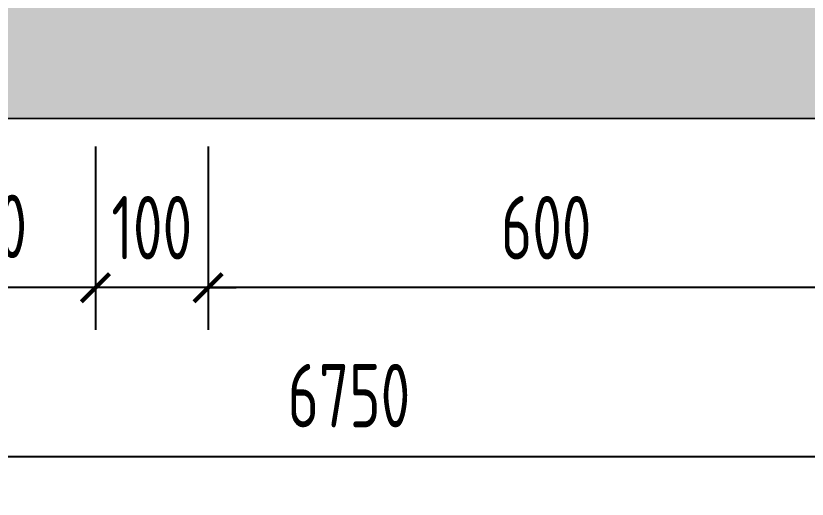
# Model space of a CAD drawing. Header units: millimetres. Extents: x 3162 to 221128, y -144913 to 11496.
# Drawn here: x 43249 to 43951, y -3505 to -3076 of the extents above; entities that cross this region are included whole.
import ezdxf

# ---------------------------------------------------------------- set-up
doc = ezdxf.new("R2010")
doc.units = ezdxf.units.MM
doc.header["$LTSCALE"] = 10
doc.layers.get('Defpoints').update_dxf_attribs({"color": 250})
for name, color, linetype, lineweight in [('FC-Hatch【平面填充】', 250, 'Continuous', 0), ('RC-dimensions', 44, 'Continuous', 0), ('Wall【立面墙】', 252, 'Continuous', 0)]:
    doc.layers.add(name, color=color, linetype=linetype, lineweight=lineweight)
doc.styles.add('尺寸标注', font='ARCHS.SHX', dxfattribs={"width": 0.8})
doc.dimstyles.new('海龙1：25', dxfattribs={"dimscale": 25, "dimtxt": 2.25, "dimasz": 1, "dimexe": 1.5, "dimexo": 1, "dimgap": 1, "dimtad": 1, "dimdec": 0, "dimrnd": 5, "dimdsep": 46, "dimtxsty": '尺寸标注', "dimblk": 'ARCHTICK', "dimblk1": 'ARCHTICK', "dimblk2": 'ARCHTICK', "dimcen": 1, "dimclrd": 44, "dimclre": 44, "dimclrt": 2, "dimadec": 0, "dimazin": 0, "dimtfac": 1, "dimtdec": 0, "dimtix": 1, "dimtmove": 2, "dimatfit": 3, "dimldrblk": 'hl_arrow2', "dimfxl": 5, "dimfxlon": 1, "dimarcsym": 0})

# ---------------------------------------------------------------- blocks, each defined once
blk = doc.blocks.new('_ArchTick')
at = {"color": 2, "linetype": 'ByBlock', "const_width": 0.15}
blk.add_lwpolyline([(-0.5, -0.5), (0.5, 0.5)], dxfattribs=at)
blk = doc.blocks.new('*D1070')
at = {"layer": 'Defpoints', "color": 0, "transparency": 16777216}
for p in [(40169.32, -3167.38), (46919.32, -3167.38), (40169.32, -3467.38)]:
    blk.add_point(p, dxfattribs=at)
at = {"layer": 'RC-dimensions', "color": 44, "lineweight": -2, "transparency": 16777216}
for p, q in [((40169.32, -3342.38), (40169.32, -3504.88)), ((46919.32, -3342.38), (46919.32, -3504.88)), ((46919.32, -3467.38), (40169.32, -3467.38))]:
    blk.add_line(p, q, dxfattribs=at)
at = {"layer": 'RC-dimensions', "color": 44, "lineweight": -2, "transparency": 16777216, "xscale": 25, "yscale": 25, "zscale": 25, "rotation": 180}
blk.add_blockref('_ArchTick', (40169.32, -3467.38), dxfattribs=at)
at = {"layer": 'RC-dimensions', "color": 44, "lineweight": -2, "transparency": 16777216, "xscale": 25, "yscale": 25, "zscale": 25}
blk.add_blockref('_ArchTick', (46919.32, -3467.38), dxfattribs=at)
at = {"layer": 'RC-dimensions', "color": 2, "transparency": 16777216, "insert": (43544.32, -3413.08), "char_height": 56.25, "attachment_point": 5, "style": '尺寸标注'}
blk.add_mtext('6750', dxfattribs=at)
blk = doc.blocks.new('hl_arrow2')
at = {"color": 2}
blk.add_line((-0.221, 0), (-1, 0), dxfattribs=at)
blk.add_lwpolyline([(-0.221, 0), (-0.861, -0.689), (-0.654, -0.862), (0, 0), (-0.654, 0.862), (-0.861, 0.689)], close=True, dxfattribs=at)
for points in [[(-0.861, 0.689), (-0.654, 0.862), (-0.221, 0), (0, 0)], [(-0.861, -0.689), (-0.654, -0.862), (-0.221, 0), (0, 0)]]:
    blk.add_solid(points, dxfattribs=at)
blk = doc.blocks.new('*D1108')
at = {"layer": 'Defpoints', "color": 0, "transparency": 16777216}
for p in [(43419.32, -3167.38), (44019.32, -3167.38), (43419.32, -3317.38)]:
    blk.add_point(p, dxfattribs=at)
at = {"layer": 'RC-dimensions', "color": 44, "lineweight": -2, "transparency": 16777216}
for p, q in [((43419.32, -3192.38), (43419.32, -3354.88)), ((44019.32, -3192.38), (44019.32, -3354.88)), ((44019.32, -3317.38), (43419.32, -3317.38))]:
    blk.add_line(p, q, dxfattribs=at)
at = {"layer": 'RC-dimensions', "color": 44, "lineweight": -2, "transparency": 16777216, "xscale": 25, "yscale": 25, "zscale": 25, "rotation": 180}
blk.add_blockref('_ArchTick', (43419.32, -3317.38), dxfattribs=at)
at = {"layer": 'RC-dimensions', "color": 44, "lineweight": -2, "transparency": 16777216, "xscale": 25, "yscale": 25, "zscale": 25}
blk.add_blockref('_ArchTick', (44019.32, -3317.38), dxfattribs=at)
at = {"layer": 'RC-dimensions', "color": 2, "transparency": 16777216, "insert": (43719.32, -3264.25), "char_height": 56.25, "attachment_point": 5, "style": '尺寸标注'}
blk.add_mtext('600', dxfattribs=at)
blk = doc.blocks.new('*D1119')
at = {"layer": 'Defpoints', "color": 0, "transparency": 16777216}
for p in [(43119.32, -3167.38), (43319.32, -3167.38), (43119.32, -3317.38)]:
    blk.add_point(p, dxfattribs=at)
at = {"layer": 'RC-dimensions', "color": 44, "lineweight": -2, "transparency": 16777216}
for p, q in [((43119.32, -3192.38), (43119.32, -3354.88)), ((43319.32, -3192.38), (43319.32, -3354.88)), ((43319.32, -3317.38), (43119.32, -3317.38))]:
    blk.add_line(p, q, dxfattribs=at)
at = {"layer": 'RC-dimensions', "color": 44, "lineweight": -2, "transparency": 16777216, "xscale": 25, "yscale": 25, "zscale": 25, "rotation": 180}
blk.add_blockref('_ArchTick', (43119.32, -3317.38), dxfattribs=at)
at = {"layer": 'RC-dimensions', "color": 44, "lineweight": -2, "transparency": 16777216, "xscale": 25, "yscale": 25, "zscale": 25}
blk.add_blockref('_ArchTick', (43319.32, -3317.38), dxfattribs=at)
at = {"layer": 'RC-dimensions', "color": 2, "transparency": 16777216, "insert": (43219.32, -3263.08), "char_height": 56.25, "attachment_point": 5, "style": '尺寸标注'}
blk.add_mtext('200', dxfattribs=at)
blk = doc.blocks.new('*D1120')
at = {"layer": 'Defpoints', "color": 0, "transparency": 16777216}
for p in [(43319.32, -3167.38), (43419.32, -3167.38), (43319.32, -3317.38)]:
    blk.add_point(p, dxfattribs=at)
at = {"layer": 'RC-dimensions', "color": 44, "lineweight": -2, "transparency": 16777216}
for p, q in [((43319.32, -3192.38), (43319.32, -3354.88)), ((43419.32, -3192.38), (43419.32, -3354.88)), ((43319.32, -3317.38), (43294.32, -3317.38)), ((43419.32, -3317.38), (43319.32, -3317.38)), ((43419.32, -3317.38), (43444.32, -3317.38))]:
    blk.add_line(p, q, dxfattribs=at)
at = {"layer": 'RC-dimensions', "color": 44, "lineweight": -2, "transparency": 16777216, "xscale": 25, "yscale": 25, "zscale": 25}
blk.add_blockref('_ArchTick', (43319.32, -3317.38), dxfattribs=at)
at = {"layer": 'RC-dimensions', "color": 44, "lineweight": -2, "transparency": 16777216, "xscale": 25, "yscale": 25, "zscale": 25, "rotation": 180}
blk.add_blockref('_ArchTick', (43419.32, -3317.38), dxfattribs=at)
at = {"layer": 'RC-dimensions', "color": 2, "transparency": 16777216, "insert": (43369.32, -3264.25), "char_height": 56.25, "attachment_point": 5, "style": '尺寸标注'}
blk.add_mtext('100', dxfattribs=at)

msp = doc.modelspace()

# ---------------------------------------------------------------- hatches: boundary and pattern name
at = {"layer": 'FC-Hatch【平面填充】'}
h = msp.add_hatch(dxfattribs=at)
h.set_pattern_fill('钢筋混凝土', color=256, scale=50, angle=180, style=0, pattern_type=2)
h.set_pattern_definition([(225, (0, 0), (35.35534, -35.35534), []), (230, (0, 0), (-71.72602, 6.27522), [7.5, -82.5]), (175, (0, 0), (13.87511, -75.21923), [6, -66]), (280.4514, (-5.98, 0.52), (-57.85092, -68.94393), [6.374, -70.1142]), (226.1842, (-2e-15, -20), (-106.72409, 16.55189), [11.25, -123.75]), (276.6356, (-8.89, -18.62), (-93.46626, -97.41178), [9.56105, -105.1713]), (171.1842, (-2e-15, -20), (-93.46618, -97.41189), [9, -99]), (201, (-10, -15), (-59.6907, 40.26189), [7.5, -82.5]), (146, (-10, -15), (-24.33156, -72.51501), [6, -66]), (251.4514, (-14.974, -11.645), (-84.02223, -32.25304), [6.374, -70.1142]), (217.5, (0, 0), (-1.215986, -33.289385), [0.5, -65.2, 0.5, -67, 0.5, -66.25]), (187.5, (0, 0), (-26.306954, -39.44117), [0.5, -38.2, 0.5, -63.7, 0.5, -25.25]), (147.5, (22.3, -3e-15), (-53.382244, 2.255487), [0.5, -25, 0.5, -78, 0.5, -103.5]), (137.5, (32.3, -4e-15), (-58.318617, -10.0105), [0.5, -32.5, 0.5, -51.8, 0.5, -73.5])])
h.paths.add_polyline_path([(39869.32, -3167.38), (39869.32, -3067.38), (47219.32, -3067.38), (47219.32, -3167.38)])

# ---------------------------------------------------------------- linework, layer by layer
at = {"layer": 'Wall【立面墙】'}
msp.add_lwpolyline([(39869.32, -3167.38), (39869.32, -3167.38), (47219.32, -3167.38), (47219.32, -3167.38)], close=True, dxfattribs=at)

# ---------------------------------------------------------------- dimensions: what is measured, and where the dimension line sits
at = {"layer": 'RC-dimensions'}
for base, p1, p2, picture, middle in [((40169.32, -3467.38), (46919.32, -3167.38), (40169.32, -3167.38), '*D1070', (43544.32, -3413.08)), ((43119.32, -3317.38), (43319.32, -3167.38), (43119.32, -3167.38), '*D1119', (43219.32, -3263.08)), ((43319.32, -3317.38), (43419.32, -3167.38), (43319.32, -3167.38), '*D1120', (43369.32, -3264.25)), ((43419.32, -3317.38), (44019.32, -3167.38), (43419.32, -3167.38), '*D1108', (43719.32, -3264.25))]:
    dim = msp.add_linear_dim(base=base, p1=p1, p2=p2, angle=180, dimstyle='海龙1：25', override={"dimscale": 25, "dimtxsty": '尺寸标注', "dimblk1": 'ArchTick', "dimblk2": 'ArchTick', "dimsah": 1, "dimclrt": 2}, dxfattribs=at)
    dim.commit()
    dim.dimension.update_dxf_attribs({"geometry": picture, "text_midpoint": middle})

doc.saveas('drawing.dxf')
